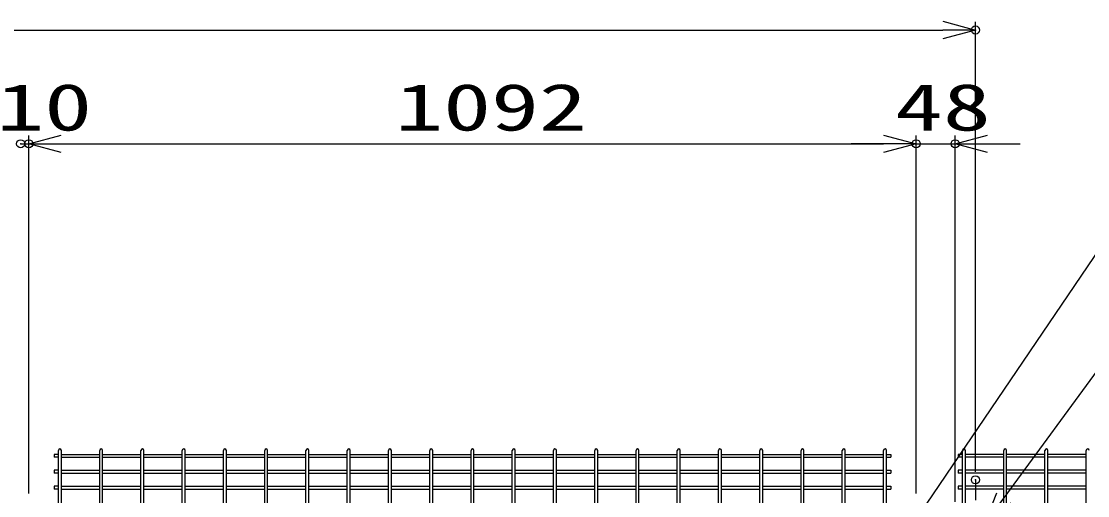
# Model space of a CAD drawing. Units: millimetres, scale not verified. Extents: x -4425 to 4425, y -3150 to 3150.
# Drawn here: x 1613 to 2925, y 422 to 1006 of the extents above; entities that cross this region are included whole.
import ezdxf
from ezdxf.enums import TextEntityAlignment as Align

# ---------------------------------------------------------------- set-up
doc = ezdxf.new("R2010")
doc.units = ezdxf.units.MM
doc.header["$LTSCALE"] = 20
doc.header["$PDMODE"] = 32
doc.header["$PDSIZE"] = 10
doc.linetypes.add('USER1', pattern=[2, 1.25, -0.25, 0.25, -0.25])
for name, color, linetype, lineweight in [('0-2_Jﾊﾟﾈﾙ', 3, 'Continuous', 25), ('0-3_寸法線', 4, 'Continuous', 25), ('0-4_寸法', 4, 'Continuous', 25), ('0-6_LAYER04', 1, 'USER1', 25), ('1-7_LAYER12', 3, 'Continuous', 25)]:
    doc.layers.add(name, color=color, linetype=linetype, lineweight=lineweight)
doc.layers.add('0-5_DEFPOINTS', color=7, linetype='Continuous')
doc.styles.add('ＭＳ ゴシック', font='')
doc.styles.get('ＭＳ ゴシック').set_extended_font_data('MS Gothic')

# ---------------------------------------------------------------- blocks, each defined once
blk = doc.blocks.new('_Open30')
at = {"layer": '0-4_寸法'}
blk.add_line((0, 0), (-20, 0), dxfattribs=at)
blk.add_lwpolyline([(-20, 5.36), (0, 0), (-20, -5.36)], dxfattribs=at)

msp = doc.modelspace()

# ---------------------------------------------------------------- linework, layer by layer
at = {"layer": '0-2_Jﾊﾟﾈﾙ'}
for p, q in [((1653.56, 473.26), (1653.56, 469.66)), ((1658.76, 473.26), (1653.56, 473.26)), ((1658.76, 202.14), (1658.76, 478.09)), ((1662.36, 202.14), (1662.36, 478.09)), ((1662.36, 473.26), (1709.53, 473.26)), ((1709.53, 202.14), (1709.53, 478.09)), ((1713.13, 202.14), (1713.13, 478.09)), ((1713.13, 473.26), (1760.3, 473.26)), ((1760.3, 323.89), (1760.3, 478.09)), ((1763.9, 323.89), (1763.9, 478.09)), ((1763.9, 473.26), (1811.07, 473.26)), ((1811.07, 323.89), (1811.07, 478.09)), ((1814.67, 323.89), (1814.67, 478.09)), ((1814.67, 473.26), (1861.84, 473.26)), ((1861.84, -67.86), (1861.84, 478.09)), ((1865.44, -67.86), (1865.44, 478.09)), ((1865.44, 473.26), (1912.61, 473.26)), ((1912.61, 220.14), (1912.61, 478.09)), ((1916.21, 220.14), (1916.21, 478.09)), ((1916.21, 473.26), (1963.38, 473.26)), ((1963.38, -688.31), (1963.38, 478.09)), ((1966.98, -688.31), (1966.98, 478.09)), ((1966.98, 473.26), (2014.15, 473.26)), ((2014.15, 220.14), (2014.15, 478.09)), ((2017.75, 220.14), (2017.75, 478.09)), ((2017.75, 473.26), (2064.92, 473.26)), ((2064.92, 220.14), (2064.92, 478.09)), ((2068.52, 220.14), (2068.52, 478.09)), ((2068.52, 473.26), (2115.69, 473.26)), ((2115.69, -688.31), (2115.69, 478.09)), ((2119.29, -688.31), (2119.29, 478.09)), ((2119.29, 473.26), (2166.46, 473.26)), ((2166.46, -688.31), (2166.46, 478.09)), ((2170.06, -688.31), (2170.06, 478.09)), ((2170.06, 473.26), (2217.23, 473.26)), ((2217.23, -688.31), (2217.23, 478.09)), ((2220.83, -688.31), (2220.83, 478.09)), ((2220.83, 473.26), (2268, 473.26)), ((2268, -688.31), (2268, 478.09)), ((2271.6, -688.31), (2271.6, 478.09)), ((2271.6, 473.26), (2318.77, 473.26)), ((2318.77, -688.31), (2318.77, 478.09)), ((2322.37, -688.31), (2322.37, 478.09)), ((2322.37, 473.26), (2369.54, 473.26)), ((2369.54, -688.31), (2369.54, 478.09)), ((2373.14, -688.31), (2373.14, 478.09)), ((2373.14, 473.26), (2420.31, 473.26)), ((2420.31, -688.31), (2420.31, 478.09)), ((2423.91, -688.31), (2423.91, 478.09)), ((2423.91, 473.26), (2471.08, 473.26)), ((2471.08, -688.31), (2471.08, 478.09)), ((2474.68, -688.31), (2474.68, 478.09)), ((2474.68, 473.26), (2521.85, 473.26)), ((2521.85, 323.89), (2521.85, 478.09)), ((2525.45, 323.89), (2525.45, 478.09)), ((2525.45, 473.26), (2572.62, 473.26)), ((2572.62, 323.89), (2572.62, 478.09)), ((2576.22, 323.89), (2576.22, 478.09)), ((2576.22, 473.26), (2623.39, 473.26)), ((2623.39, -688.31), (2623.39, 478.09)), ((2626.99, -688.31), (2626.99, 478.09)), ((2626.99, 473.26), (2674.16, 473.26)), ((2674.16, -688.31), (2674.16, 478.09)), ((2677.76, -688.31), (2677.76, 478.09)), ((2677.76, 473.26), (2682.96, 473.26)), ((2682.96, 473.26), (2682.96, 469.66)), ((2766.06, 473.26), (2766.06, 469.66)), ((2771.26, 473.26), (2766.06, 473.26)), ((2771.26, -688.31), (2771.26, 478.09)), ((2774.86, -688.31), (2774.86, 478.09)), ((2822.03, 473.26), (2774.86, 473.26)), ((2822.03, -688.31), (2822.03, 478.09)), ((2825.63, -688.31), (2825.63, 478.09)), ((2872.8, 473.26), (2825.63, 473.26)), ((2872.8, -688.31), (2872.8, 478.09)), ((2876.4, -688.31), (2876.4, 478.09)), ((2923.57, 473.26), (2876.4, 473.26)), ((2923.57, -688.31), (2923.57, 478.09)), ((1658.76, 469.66), (1653.56, 469.66)), ((1662.36, 469.66), (1709.53, 469.66)), ((1713.13, 469.66), (1760.3, 469.66)), ((1763.9, 469.66), (1811.07, 469.66)), ((1814.67, 469.66), (1861.84, 469.66)), ((1865.44, 469.66), (1912.61, 469.66)), ((1916.21, 469.66), (1963.38, 469.66)), ((1966.98, 469.66), (2014.15, 469.66)), ((2017.75, 469.66), (2064.92, 469.66)), ((2068.52, 469.66), (2115.69, 469.66)), ((2119.29, 469.66), (2166.46, 469.66)), ((2170.06, 469.66), (2217.23, 469.66)), ((2220.83, 469.66), (2268, 469.66)), ((2271.6, 469.66), (2318.77, 469.66)), ((2322.37, 469.66), (2369.54, 469.66)), ((2373.14, 469.66), (2420.31, 469.66)), ((2423.91, 469.66), (2471.08, 469.66)), ((2474.68, 469.66), (2521.85, 469.66)), ((2525.45, 469.66), (2572.62, 469.66)), ((2576.22, 469.66), (2623.39, 469.66)), ((2626.99, 469.66), (2674.16, 469.66)), ((2677.76, 469.66), (2682.96, 469.66)), ((2771.26, 469.66), (2766.06, 469.66)), ((2822.03, 469.66), (2774.86, 469.66)), ((2872.8, 469.66), (2825.63, 469.66)), ((2923.57, 469.66), (2876.4, 469.66)), ((1653.56, 453.69), (1653.56, 450.09)), ((1658.76, 453.69), (1653.56, 453.69)), ((1658.76, 450.09), (1653.56, 450.09)), ((1662.36, 453.69), (1709.53, 453.69)), ((1662.36, 450.09), (1709.53, 450.09)), ((1713.13, 453.69), (1760.3, 453.69)), ((1713.13, 450.09), (1760.3, 450.09)), ((1763.9, 453.69), (1811.07, 453.69)), ((1763.9, 450.09), (1811.07, 450.09)), ((1814.67, 453.69), (1861.84, 453.69)), ((1814.67, 450.09), (1861.84, 450.09)), ((1865.44, 453.69), (1912.61, 453.69)), ((1865.44, 450.09), (1912.61, 450.09)), ((1916.21, 453.69), (1963.38, 453.69)), ((1916.21, 450.09), (1963.38, 450.09)), ((1966.98, 453.69), (2014.15, 453.69)), ((1966.98, 450.09), (2014.15, 450.09)), ((2017.75, 453.69), (2064.92, 453.69)), ((2017.75, 450.09), (2064.92, 450.09)), ((2068.52, 453.69), (2115.69, 453.69)), ((2068.52, 450.09), (2115.69, 450.09)), ((2119.29, 453.69), (2166.46, 453.69)), ((2119.29, 450.09), (2166.46, 450.09)), ((2170.06, 453.69), (2217.23, 453.69)), ((2170.06, 450.09), (2217.23, 450.09)), ((2220.83, 453.69), (2268, 453.69)), ((2220.83, 450.09), (2268, 450.09)), ((2271.6, 453.69), (2318.77, 453.69)), ((2271.6, 450.09), (2318.77, 450.09)), ((2322.37, 453.69), (2369.54, 453.69)), ((2322.37, 450.09), (2369.54, 450.09)), ((2373.14, 453.69), (2420.31, 453.69)), ((2373.14, 450.09), (2420.31, 450.09)), ((2423.91, 453.69), (2471.08, 453.69)), ((2423.91, 450.09), (2471.08, 450.09)), ((2474.68, 453.69), (2521.85, 453.69)), ((2474.68, 450.09), (2521.85, 450.09)), ((2525.45, 453.69), (2572.62, 453.69)), ((2525.45, 450.09), (2572.62, 450.09)), ((2576.22, 453.69), (2623.39, 453.69)), ((2576.22, 450.09), (2623.39, 450.09)), ((2626.99, 453.69), (2674.16, 453.69)), ((2626.99, 450.09), (2674.16, 450.09)), ((2677.76, 453.69), (2682.96, 453.69)), ((2677.76, 450.09), (2682.96, 450.09)), ((2682.96, 453.69), (2682.96, 450.09)), ((2766.06, 453.69), (2766.06, 450.09)), ((2771.26, 453.69), (2766.06, 453.69)), ((2771.26, 450.09), (2766.06, 450.09)), ((2822.03, 453.69), (2774.86, 453.69)), ((2822.03, 450.09), (2774.86, 450.09)), ((2872.8, 453.69), (2825.63, 453.69)), ((2872.8, 450.09), (2825.63, 450.09)), ((2923.57, 453.69), (2876.4, 453.69)), ((2923.57, 450.09), (2876.4, 450.09)), ((1653.56, 434.12), (1653.56, 430.52)), ((1658.76, 434.12), (1653.56, 434.12)), ((1662.36, 434.12), (1709.53, 434.12)), ((1713.13, 434.12), (1760.3, 434.12)), ((1763.9, 434.12), (1811.07, 434.12)), ((1814.67, 434.12), (1861.84, 434.12)), ((1865.44, 434.12), (1912.61, 434.12)), ((1916.21, 434.12), (1963.38, 434.12)), ((1966.98, 434.12), (2014.15, 434.12)), ((2017.75, 434.12), (2064.92, 434.12)), ((2068.52, 434.12), (2115.69, 434.12)), ((2119.29, 434.12), (2166.46, 434.12)), ((2170.06, 434.12), (2217.23, 434.12)), ((2220.83, 434.12), (2268, 434.12)), ((2271.6, 434.12), (2318.77, 434.12)), ((2322.37, 434.12), (2369.54, 434.12)), ((2373.14, 434.12), (2420.31, 434.12)), ((2423.91, 434.12), (2471.08, 434.12)), ((2474.68, 434.12), (2521.85, 434.12)), ((2525.45, 434.12), (2572.62, 434.12)), ((2576.22, 434.12), (2623.39, 434.12)), ((2626.99, 434.12), (2674.16, 434.12)), ((2677.76, 434.12), (2682.96, 434.12)), ((2682.96, 434.12), (2682.96, 430.52)), ((2766.06, 434.12), (2766.06, 430.52)), ((2771.26, 434.12), (2766.06, 434.12)), ((2822.03, 434.12), (2774.86, 434.12)), ((2872.8, 434.12), (2825.63, 434.12)), ((2923.57, 434.12), (2876.4, 434.12)), ((1658.76, 430.52), (1653.56, 430.52)), ((1662.36, 430.52), (1709.53, 430.52)), ((1713.13, 430.52), (1760.3, 430.52)), ((1763.9, 430.52), (1811.07, 430.52)), ((1814.67, 430.52), (1861.84, 430.52)), ((1865.44, 430.52), (1912.61, 430.52)), ((1916.21, 430.52), (1963.38, 430.52)), ((1966.98, 430.52), (2014.15, 430.52)), ((2017.75, 430.52), (2064.92, 430.52)), ((2068.52, 430.52), (2115.69, 430.52)), ((2119.29, 430.52), (2166.46, 430.52)), ((2170.06, 430.52), (2217.23, 430.52)), ((2220.83, 430.52), (2268, 430.52)), ((2271.6, 430.52), (2318.77, 430.52)), ((2322.37, 430.52), (2369.54, 430.52)), ((2373.14, 430.52), (2420.31, 430.52)), ((2423.91, 430.52), (2471.08, 430.52)), ((2474.68, 430.52), (2521.85, 430.52)), ((2525.45, 430.52), (2572.62, 430.52)), ((2576.22, 430.52), (2623.39, 430.52)), ((2626.99, 430.52), (2674.16, 430.52)), ((2677.76, 430.52), (2682.96, 430.52)), ((2771.26, 430.52), (2766.06, 430.52)), ((2822.03, 430.52), (2774.86, 430.52)), ((2872.8, 430.52), (2825.63, 430.52)), ((2923.57, 430.52), (2876.4, 430.52))]:
    msp.add_line(p, q, dxfattribs=at)
for centre in [(1660.56, 478.09), (1711.33, 478.09), (1762.1, 478.09), (1812.87, 478.09), (1863.64, 478.09), (1914.41, 478.09), (1965.18, 478.09), (2015.95, 478.09), (2066.72, 478.09), (2117.49, 478.09), (2168.26, 478.09), (2219.03, 478.09), (2269.8, 478.09), (2320.57, 478.09), (2371.34, 478.09), (2422.11, 478.09), (2472.88, 478.09), (2523.65, 478.09), (2574.42, 478.09), (2625.19, 478.09), (2675.96, 478.09), (2773.06, 478.09), (2823.83, 478.09), (2874.6, 478.09), (2925.37, 478.09)]:
    msp.add_arc(centre, 1.8, 0, 180, dxfattribs=at)
at = {"layer": '0-3_寸法線'}
for p, q in [((2787.26, 451.87), (2787.26, 1005.6)), ((487.26, 995.6), (2747.26, 995.6)), ((1612.26, 855.6), (1622.26, 855.6)), ((1622.26, 424.89), (1622.26, 865.6)), ((1622.26, 424.89), (1622.26, 865.6)), ((1662.26, 855.6), (1702.26, 855.6)), ((1662.26, 855.6), (2674.26, 855.6)), ((2674.26, 855.6), (2634.26, 855.6)), ((2714.26, 424.89), (2714.26, 865.6)), ((2714.26, 424.89), (2714.26, 865.6)), ((2714.26, 855.6), (2762.26, 855.6)), ((2762.26, 414.89), (2762.26, 865.6)), ((2802.26, 855.6), (2842.26, 855.6))]:
    msp.add_line(p, q, dxfattribs=at)
at = {"layer": '0-5_DEFPOINTS'}
for p in [(2787.26, 995.6), (1612.26, 855.6), (1622.26, 855.6), (2714.26, 855.6), (2762.26, 855.6), (2787.26, 441.87)]:
    msp.add_point(p, dxfattribs=at)
at = {"layer": '0-6_LAYER04'}
msp.add_line((2787.26, 441.87), (2787.26, -1116.37), dxfattribs=at)
at = {"layer": '1-7_LAYER12', "color": 7}
for points in [[(3818.4, 751.41), (2956.85, 751.41), (2703.12, 377.63)], [(3632.2, 617.94), (2967.5, 617.94), (2799.56, 388.85)]]:
    msp.add_lwpolyline(points, dxfattribs=at)

# ---------------------------------------------------------------- block references
at = {"layer": '0-3_寸法線', "xscale": 2, "yscale": 2}
for p in [(2787.26, 995.6), (2714.26, 855.6), (2714.26, 855.6)]:
    msp.add_blockref('_Open30', p, dxfattribs=at)
at = {"layer": '0-3_寸法線', "xscale": 2, "yscale": 2, "rotation": 180}
for p in [(1622.26, 855.6), (1622.26, 855.6), (2762.26, 855.6)]:
    msp.add_blockref('_Open30', p, dxfattribs=at)
at = {"layer": '1-7_LAYER12', "xscale": 2, "yscale": 2, "rotation": 233.43194}
msp.add_blockref('_Open30', (2798.37, 387.25), dxfattribs=at)

# ---------------------------------------------------------------- texts
at = {"layer": '0-3_寸法線', "color": 2, "style": 'ＭＳ ゴシック', "width": 1.5}
for s, p in [('10', (1582.26, 854.5)), ('1092', (2073.26, 854.5)), ('48', (2688.26, 854.5))]:
    msp.add_text(s, height=57.77, dxfattribs=at).set_placement(p, align=Align.BOTTOM_LEFT)

doc.saveas('drawing.dxf')
